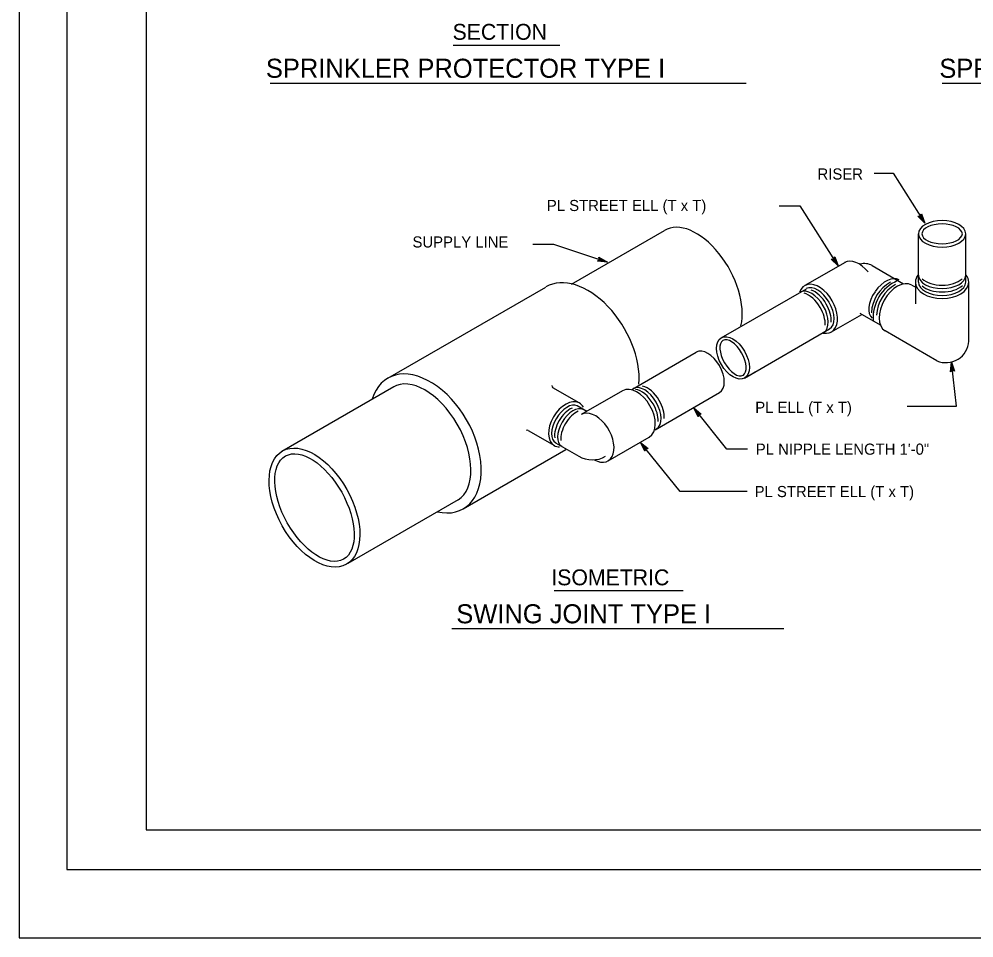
# Model space of a CAD drawing. Extents: x -893 to 867, y -474 to 712.
# Drawn here: x -893 to -292, y -474 to 105 of the extents above; entities that cross this region are included whole.
import ezdxf

# ---------------------------------------------------------------- set-up
doc = ezdxf.new("R2010")
doc.units = 0
for name, color, linetype in [('10 Sheet Format', 7, 'Continuous'), ('56 Stage 3 Anno', 7, 'Continuous'), ('57 Undefined', 7, 'Continuous'), ('60 Nongeo Data', 7, 'Continuous')]:
    doc.layers.add(name, color=color, linetype=linetype)

msp = doc.modelspace()

# ---------------------------------------------------------------- linework, layer by layer
at = {"layer": '10 Sheet Format'}
for p, q in [((-863.45, 668.96), (-863.45, -431.04)), ((-813.45, 643.96), (-813.45, -406.04)), ((-813.45, -406.04), (-438.24, -406.04)), ((-438.75, -406.04), (199.07, -406.04)), ((-863.45, -431.04), (836.55, -431.04))]:
    msp.add_line(p, q, dxfattribs=at)
for points in [[(-893.45, -474.04), (866.55, -474.04), (866.55, 711.96), (-893.45, 711.96)], [(-863.45, -431.04), (836.55, -431.04), (836.55, 668.96), (-863.45, 668.96)]]:
    msp.add_lwpolyline(points, close=True, dxfattribs=at)
at = {"layer": '56 Stage 3 Anno'}
for p, q in [((-355.08, 7.47), (-343.08, 7.47)), ((-343.08, 7.47), (-323.16, -23.89)), ((-414.79, -13.05), (-401.76, -13.05)), ((-401.76, -13.05), (-378.03, -50.38)), ((-327.5, -19.54), (-325.95, -19.5)), ((-327.5, -19.54), (-325.95, -19.5)), ((-323.16, -23.89), (-327.5, -19.54)), ((-327.5, -19.54), (-327.5, -19.54)), ((-323.16, -23.89), (-327.5, -19.54)), ((-327.5, -19.54), (-327.5, -19.54)), ((-323.91, -22.71), (-327.07, -19.54)), ((-323.91, -22.71), (-327.07, -19.54)), ((-324.64, -21.55), (-326.68, -19.5)), ((-324.64, -21.55), (-326.68, -19.5)), ((-325.38, -20.39), (-326.25, -19.51)), ((-325.38, -20.39), (-326.25, -19.51)), ((-325.95, -19.5), (-325.24, -18.1)), ((-325.95, -19.5), (-325.24, -18.1)), ((-325.81, -19.2), (-325.38, -20.39)), ((-325.81, -19.2), (-325.38, -20.39)), ((-325.61, -18.87), (-324.64, -21.55)), ((-325.61, -18.87), (-324.64, -21.55)), ((-325.43, -18.48), (-323.9, -22.72)), ((-325.43, -18.48), (-323.9, -22.72)), ((-325.24, -18.1), (-325.24, -18.1)), ((-325.24, -18.1), (-323.16, -23.89)), ((-325.24, -18.1), (-325.24, -18.1)), ((-325.24, -18.1), (-323.16, -23.89)), ((-323.16, -23.89), (-323.16, -23.89)), ((-323.16, -23.89), (-323.16, -23.89)), ((-569.89, -37.19), (-556.85, -37.19)), ((-556.85, -37.19), (-523.04, -48.55)), ((-529.15, -47.9), (-527.97, -46.9)), ((-523.04, -48.55), (-529.15, -47.9)), ((-529.15, -47.9), (-529.15, -47.9)), ((-524.36, -48.12), (-528.81, -47.64)), ((-525.65, -47.67), (-528.53, -47.37)), ((-527.97, -46.9), (-528.3, -45.37)), ((-528.3, -45.37), (-528.3, -45.37)), ((-528.3, -45.37), (-523.04, -48.55)), ((-528.21, -45.78), (-524.34, -48.11)), ((-526.96, -47.23), (-528.19, -47.1)), ((-528.1, -46.19), (-525.65, -47.67)), ((-528.04, -46.58), (-526.96, -47.23)), ((-382.11, -46.49), (-380.56, -46.45)), ((-377.77, -50.84), (-382.11, -46.49)), ((-382.11, -46.49), (-382.11, -46.49)), ((-378.52, -49.67), (-381.68, -46.5)), ((-379.25, -48.51), (-381.29, -46.46)), ((-379.99, -47.34), (-380.86, -46.47)), ((-380.56, -46.45), (-379.86, -45.06)), ((-380.42, -46.16), (-379.99, -47.34)), ((-380.22, -45.82), (-379.25, -48.51)), ((-380.04, -45.43), (-378.51, -49.68)), ((-379.86, -45.06), (-379.86, -45.06)), ((-379.86, -45.06), (-377.77, -50.84)), ((-523.04, -48.55), (-523.04, -48.55)), ((-377.77, -50.84), (-377.77, -50.84)), ((-307.01, -117.5), (-306.4, -111.38)), ((-306.69, -117.24), (-306.23, -112.75)), ((-303.07, -139.2), (-306.4, -111.38)), ((-306.4, -111.38), (-306.4, -111.38)), ((-306.4, -111.38), (-304.36, -117.18)), ((-306.36, -116.97), (-306.07, -114.13)), ((-306.23, -112.76), (-304.75, -116.99)), ((-306.07, -114.13), (-305.11, -116.86)), ((-305.78, -116.55), (-307.01, -117.5)), ((-307.01, -117.5), (-307.01, -117.5)), ((-306.03, -116.75), (-305.91, -115.5)), ((-305.91, -115.5), (-305.5, -116.67)), ((-304.36, -117.18), (-305.78, -116.55)), ((-304.36, -117.18), (-304.36, -117.18)), ((-447.83, -166.2), (-468.64, -140.26)), ((-465.93, -145.78), (-468.64, -140.26)), ((-468.64, -140.26), (-468.64, -140.26)), ((-468.64, -140.26), (-463.85, -144.11)), ((-465.79, -145.39), (-467.78, -141.34)), ((-467.77, -141.34), (-464.28, -144.15)), ((-465.66, -144.98), (-466.91, -142.42)), ((-466.91, -142.42), (-464.66, -144.23)), ((-465.5, -144.62), (-466.05, -143.49)), ((-466.05, -143.49), (-465.09, -144.27)), ((-463.85, -144.11), (-465.39, -144.32)), ((-463.85, -144.11), (-463.85, -144.11)), ((-334.3, -139.2), (-303.07, -139.2)), ((-465.39, -144.32), (-465.93, -145.78)), ((-465.93, -145.78), (-465.93, -145.78)), ((-477.22, -192.92), (-502.06, -161.96)), ((-499.35, -167.48), (-502.06, -161.96)), ((-502.06, -161.96), (-502.06, -161.96)), ((-502.06, -161.96), (-497.27, -165.81)), ((-499.21, -167.09), (-501.2, -163.04)), ((-501.18, -163.04), (-497.69, -165.85)), ((-499.07, -166.68), (-500.33, -164.12)), ((-500.33, -164.12), (-498.08, -165.93)), ((-498.91, -166.32), (-499.47, -165.19)), ((-499.47, -165.19), (-498.5, -165.97)), ((-498.8, -166.02), (-499.35, -167.48)), ((-499.35, -167.48), (-499.35, -167.48)), ((-497.27, -165.81), (-498.8, -166.02)), ((-497.27, -165.81), (-497.27, -165.81)), ((-434.8, -166.2), (-447.83, -166.2)), ((-435.05, -192.92), (-477.22, -192.92))]:
    msp.add_line(p, q, dxfattribs=at)
at = {"layer": '57 Undefined'}
for p, q in [((-620.05, 88.23), (-552.95, 88.23)), ((-735.43, 64.29), (-435.53, 64.29)), ((-312.11, 64.29), (-3.77, 64.29)), ((-556.53, -255.33), (-475.26, -255.33)), ((-620.93, -279.27), (-411.86, -279.27))]:
    msp.add_line(p, q, dxfattribs=at)
at = {"layer": '60 Nongeo Data'}
for p, q in [((-545.61, -62.29), (-487.14, -28.53)), ((-327.14, -61.07), (-327.14, -30.65)), ((-297.31, -61.07), (-297.31, -30.65)), ((-373.37, -48.59), (-398.77, -63.25)), ((-356.24, -50.66), (-336.45, -62.07)), ((-661.26, -121.53), (-561.83, -64.12)), ((-451.26, -96.07), (-397.72, -65.17)), ((-331.38, -62.89), (-329.28, -64.1)), ((-329.09, -61.05), (-329.09, -74.64)), ((-295.41, -98.15), (-295.41, -61.05)), ((-381.93, -92.4), (-362.77, -81.34)), ((-364.06, -80.56), (-351.2, -87.98)), ((-436.6, -121.45), (-383.06, -90.56)), ((-315.54, -110.58), (-348.07, -91.8)), ((-507.58, -128.59), (-467.03, -105.17)), ((-436.6, -121.45), (-429.9, -117.58)), ((-727.94, -167.56), (-657.44, -126.86)), ((-540.86, -137.09), (-557.4, -127.55)), ((-513.5, -129.48), (-539.48, -144.47)), ((-492.96, -153.97), (-452.37, -130.55)), ((-535.98, -142.45), (-541.94, -139.02)), ((-572.93, -154.47), (-556.39, -164.01)), ((-555.6, -162.22), (-541.01, -170.64)), ((-522.62, -173.63), (-496.66, -158.64)), ((-613.78, -203.77), (-549.2, -166.49)), ((-528.2, -174.19), (-527.86, -174.28)), ((-686.22, -238.07), (-616.86, -198.03))]:
    msp.add_line(p, q, dxfattribs=at)
for centre, radius, start, end in [((-361.01, -58.85), 9.48, 59.79497, 107.0263), ((-330.44, -83.34), 25.2, 112.88962, 185.09558), ((-333.63, -81.33), 23.12, 118.67414, 177.45636), ((-330.46, -82.91), 23.12, 118.67414, 177.45636), ((-309.77, -97.4), 14.38, 246.35609, 357.01212), ((-556.66, -126.52), 1.26, 166.71962, 234.21547), ((-573.54, -155.53), 1.23, 60.18018, 123.71325), ((-532.51, -156.33), 16.66, 239.27641, 300.10372)]:
    msp.add_arc(centre, radius, start, end, dxfattribs=at)
for centre, major_axis, ratio, start_param, end_param in [((-466.65, -64), (20.06, -35.72), 0.569836, 0.548432, 3.163097), ((-312.44, -30.78), (14.7, 0), 0.579968, 1.55669, 3.126241), ((-312.03, -30.79), (-14.71, 0), 0.580188, 3.156944, 4.726495), ((-312.44, -30.78), (12.53, 0), 0.507127, 1.55669, 3.126241), ((-312.03, -30.79), (-12.54, 0), 0.50743, 3.156944, 4.726495), ((-312.44, -30.49), (14.7, 0), 0.579968, 3.156944, 4.726495), ((-312.44, -30.49), (12.53, 0), 0.507127, 3.156944, 4.726495), ((-312.03, -30.48), (-14.71, 0), 0.580188, 1.55669, 3.126241), ((-312.03, -30.48), (-12.54, 0), 0.50743, 1.55669, 3.126241), ((-365.24, -63.33), (-8.42, 14.58), 0.610319, 4.974242, 6.287844), ((-538.09, -105.23), (-23.74, 41.13), 0.628516, 3.889264, 6.28221), ((-347.53, -71.61), (-8.28, -11.83), 0.572255, 3.156944, 4.726495), ((-312.48, -61.2), (16.61, 0), 0.62821, 2.676134, 3.126241), ((-312.48, -61.2), (16.61, 0), 0.62821, 2.676134, 3.126241), ((-312.48, -61.2), (16.61, 0), 0.62821, 2.676134, 3.126241), ((-312.44, -54.39), (14.7, 0), 0.579968, 3.156944, 3.163022), ((-312.44, -56.56), (14.7, 0), 0.579968, 3.156944, 4.726495), ((-312.44, -54.39), (14.7, 0), 0.579968, 3.718659, 4.726495), ((-312.03, -56.55), (-14.71, 0), 0.580188, 1.55669, 3.126241), ((-312.03, -54.38), (-14.71, 0), 0.580188, 1.55669, 2.570534), ((-312.02, -61.2), (-16.61, 0), 0.62821, 3.156944, 3.612121), ((-312.02, -61.2), (-16.61, 0), 0.62821, 3.156944, 3.612121), ((-312.02, -61.2), (-16.61, 0), 0.62821, 3.156944, 3.612121), ((-390.35, -77.83), (-8.42, 14.58), 0.610319, 2.652964, 6.763799), ((-394.37, -79.91), (7.22, -12.5), 0.572255, 1.55669, 3.126241), ((-390.62, -77.72), (7.22, -12.5), 0.572255, 1.55669, 3.126241), ((-392.45, -78.78), (7.22, -12.5), 0.572255, 1.55669, 2.571922), ((-339.55, -77.35), (-8.31, -14.39), 0.62821, 3.156944, 4.726495), ((-312.48, -60.89), (16.61, 0), 0.62821, 3.156944, 4.726495), ((-312.48, -60.89), (16.61, 0), 0.62821, 3.156944, 4.726495), ((-312.48, -60.89), (16.61, 0), 0.62821, 3.156944, 4.726495), ((-312.44, -60.91), (14.7, 0), 0.579968, 3.156944, 4.726495), ((-312.44, -58.73), (14.7, 0), 0.579968, 3.707296, 4.726495), ((-312.02, -60.89), (-16.61, 0), 0.62821, 1.55669, 3.126241), ((-312.02, -60.89), (-16.61, 0), 0.62821, 1.55669, 3.126241), ((-312.02, -60.89), (-16.61, 0), 0.62821, 1.55669, 3.126241), ((-312.03, -60.9), (-14.71, 0), 0.580188, 1.55669, 3.126241), ((-312.03, -58.73), (-14.71, 0), 0.580188, 1.55669, 2.599541), ((-396.24, -80.99), (7.22, -12.5), 0.572255, 1.55669, 2.638478), ((-347.79, -71.99), (8.28, 11.83), 0.572255, 1.55669, 3.126241), ((-339.63, -77.49), (8.3, 14.39), 0.62821, 1.55669, 3.126241), ((-396.01, -81.39), (-7.22, 12.51), 0.572255, 3.859021, 4.726495), ((-394.14, -80.31), (-7.22, 12.51), 0.572255, 3.156944, 4.726495), ((-392.22, -79.18), (-7.22, 12.51), 0.572255, 3.821926, 4.726495), ((-390.39, -78.12), (-7.22, 12.51), 0.572255, 3.156944, 4.726495), ((-444.11, -108.61), (6.27, -10.85), 0.507127, 1.55669, 3.126241), ((-443.85, -108.46), (6.26, -10.85), 0.507127, 3.156944, 4.726495), ((-459.7, -117.86), (-7.33, 12.69), 0.573703, 3.141593, 6.283185), ((-443.91, -108.97), (-6.27, 10.86), 0.50743, 3.156944, 4.726495), ((-637.5, -162.65), (-23.74, 41.13), 0.628516, 2.611664, 6.813294), ((-443.64, -108.82), (-6.27, 10.86), 0.50743, 1.55669, 3.126241), ((-637.51, -162.65), (20.06, -35.72), 0.569836, 0.022218, 3.163097), ((-499.59, -140.62), (7.22, -12.5), 0.572255, 1.55669, 3.126241), ((-505.33, -143.94), (8.31, -14.39), 0.62821, 1.55669, 3.126241), ((-501.46, -141.7), (7.22, -12.5), 0.572255, 1.55669, 2.729916), ((-497.67, -139.49), (7.22, -12.5), 0.572255, 1.55669, 2.666238), ((-548.55, -150.6), (-8.03, -13.31), 0.619697, 3.178173, 6.299163), ((-548.65, -150.68), (-6.95, -11.53), 0.560925, 3.178173, 6.299163), ((-548.55, -150.6), (-8.03, -13.31), 0.619697, 2.786163, 3.178173), ((-501.23, -142.1), (-7.22, 12.51), 0.572255, 3.859021, 4.726495), ((-499.36, -141.01), (-7.22, 12.51), 0.572255, 3.156944, 4.726495), ((-497.44, -139.88), (-7.22, 12.51), 0.572255, 3.821926, 4.726495), ((-546.77, -151.84), (-6.95, -11.53), 0.560925, 3.800094, 5.679879), ((-544.87, -152.87), (-6.95, -11.53), 0.560925, 3.178173, 6.299163), ((-542.87, -153.85), (-6.95, -11.53), 0.560925, 3.79845, 5.650195), ((-531.04, -159.05), (-8.42, 14.58), 0.607744, 2.355284, 6.281609), ((-505.1, -144.34), (-8.3, 14.39), 0.62821, 3.156944, 4.726495), ((-548.69, -150.52), (-8.03, -13.31), 0.619697, 0.015978, 0.379232)]:
    msp.add_ellipse(centre, major_axis=major_axis, ratio=ratio, start_param=start_param, end_param=end_param, dxfattribs=at)
for centre, major_axis, ratio in [((-443.93, -108.76), (-7.33, 12.69), 0.573703), ((-707.45, -203.03), (20.06, -35.72), 0.569836), ((-707.45, -203.03), (18.25, -32.49), 0.527126)]:
    msp.add_ellipse(centre, major_axis=major_axis, ratio=ratio, dxfattribs=at)

# ---------------------------------------------------------------- texts
at = {"layer": '57 Undefined'}
for s, height, p in [('SECTION', 10, (-620.49, 91.58)), ('SPRINKLER PROTECTOR TYPE I', 12, (-738.05, 67.64)), ('SPRINKLER PROTECTOR TYPE II', 12, (-313.96, 67.64)), ('RISER', 7, (-390.68, 3.57)), ('PL STREET ELL (T x T)', 7, (-561.11, -16.28)), ('SUPPLY LINE', 7, (-645.72, -39.25)), ('PL ELL (T x T)', 7, (-429.9, -143.37)), ('PL NIPPLE LENGTH 1\'-0"', 7, (-429.55, -169.74)), ('PL STREET ELL (T x T)', 7, (-430.28, -196.43)), ('ISOMETRIC', 10, (-558.3, -251.98)), ('SWING JOINT TYPE I', 12, (-618.15, -275.92))]:
    msp.add_text(s, height=height, dxfattribs=at).set_placement(p)

doc.saveas('drawing.dxf')
